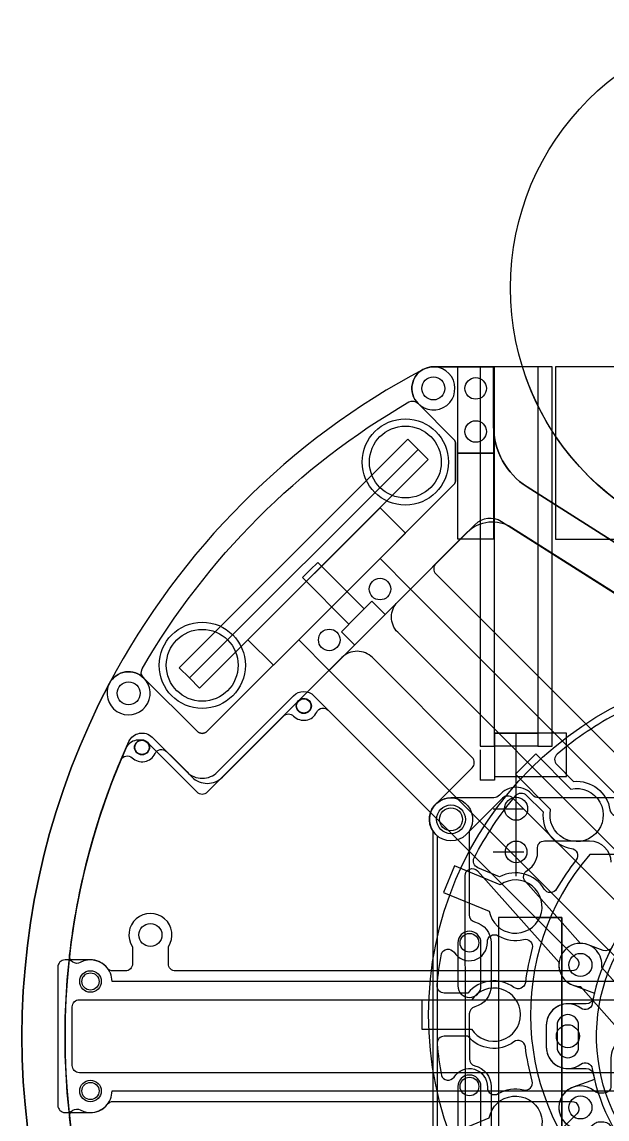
# Model space of a CAD drawing. Header units: inches. Extents: x 0 to 210, y 0 to 246.
# Drawn here: x 0 to 81.5, y 93.5 to 246.1 of the extents above; entities that cross this region are included whole.
import ezdxf

# ---------------------------------------------------------------- set-up
doc = ezdxf.new("R2010")
doc.units = ezdxf.units.IN
doc.header["$MEASUREMENT"] = 0
for name, color, linetype in [('2段目', 200, 'Continuous'), ('3段目', 1, 'Continuous'), ('omni wheel', 4, 'Continuous'), ('カバー', 6, 'Continuous'), ('カメラ', 7, 'Continuous'), ('ドリブラー', 4, 'Continuous'), ('ボール', 60, 'Continuous'), ('ボールセンサ', 30, 'Continuous'), ('モーター', 1, 'Continuous'), ('基板', 4, 'Continuous'), ('穴', 3, 'Continuous'), ('部品', 2, 'Continuous')]:
    doc.layers.add(name, color=color, linetype=linetype)

msp = doc.modelspace()

# ---------------------------------------------------------------- linework, layer by layer
for points in [[(12.2, 55.87, -0.248358), (12.2, 154.13, -0.504614), (16.97, 154.84), (24.39, 147.43, 0.414214), (25.8, 147.43), (44.19, 165.81), (60.09, 181.71, 0.198912), (60.38, 182.42), (60.38, 187.39, 0.198912), (60.09, 188.1), (55.16, 193.03, -0.256038), (54.35, 195.79, -0.351932), (57.28, 198.15), (65.67, 198.15), (65.67, 189.9, 0.2569), (70.32, 181.45), (82.55, 173.7, 0.142184)], [(94.92, 160.12, 0.414214), (95.92, 161.12), (95.92, 162.45, 0.231089), (95.53, 163.24, -0.200929), (94.4, 165.26, 0.380845), (93.41, 166.15), (83.55, 166.15, -0.142184), (83.01, 166.3), (66.77, 176.6, 0.351024), (63.05, 176.18), (57.62, 170.76, 0.414214), (57.62, 169.35), (94.21, 132.76, 0.668179), (95.92, 133.47), (95.92, 153.12, 0.414214), (94.92, 154.12), (90, 154.12, -1), (90, 160.12), (94.92, 160.12)]]:
    msp.add_lwpolyline(points, format="xyb")
for points in [[(85.76, 114.08, 0.231089), (86.55, 114.46, -0.329142), (89.98, 115.42, 0.295388), (91.04, 115.65), (95.63, 120.23, 0.198912), (95.92, 120.94), (95.92, 124.98, 0.198912), (95.63, 125.69), (54.09, 167.23), (42.77, 155.91), (84.31, 114.37, 0.198912), (85.02, 114.08)], [(14.39, 114.08), (12.69, 114.08, -0.231089), (11.91, 114.46, 0.366396), (8.11, 115.26, -0.606623), (6.64, 116.25, -0.071214), (13.75, 143.39, -0.522233), (15.35, 143.74, 0.507276), (18.53, 144.33, -0.517638), (20.13, 144.61), (23.68, 141.06, 0.414214), (27.93, 141.06), (36.41, 149.55, -0.414214), (37.82, 149.55, 0.517638), (41.04, 150.1, -0.517638), (42.65, 150.38), (77.24, 115.79, -0.668179), (76.53, 114.08), (21.39, 114.08, -0.414214), (20.39, 115.08), (20.39, 117.44, 1.863325), (15.39, 117.44), (15.39, 115.08, -0.414214)], [(7, 100.92), (7, 109.08, -0.414214), (8, 110.08), (90.46, 110.08, -0.414214), (91.46, 109.08), (91.46, 100.92, -0.414214), (90.46, 99.92), (8, 99.92, -0.414214)], [(8.74, 81.87, -0.030497), (6.64, 93.75, -0.606623), (8.11, 94.74, 0.366396), (11.91, 95.53, -0.231089), (12.69, 95.92), (76.53, 95.92, -0.668179), (77.24, 94.21), (42.65, 59.62, -0.517638), (41.04, 59.9, 0.517638), (37.82, 60.45, -0.414214), (36.41, 60.45), (27.93, 68.94, 0.414214), (23.68, 68.94), (20.13, 65.39, -0.517638), (18.53, 65.67, 0.507276), (15.35, 66.26, -0.522233), (13.75, 66.61, -0.022749), (10.64, 75.06, -0.424715), (11.32, 76.32), (16.96, 77.89, 1.863325), (15.62, 82.71), (9.98, 81.14, -0.424715)]]:
    msp.add_lwpolyline(points, format="xyb", close=True)
at = {"layer": '2段目'}
for points in [[(82.55, 173.7), (70.32, 181.45, -0.2569), (65.67, 189.9), (65.67, 198.15), (57.28, 198.15, 0.351932), (54.35, 195.79, 0.256038), (55.16, 193.03), (60.09, 188.1, -0.198912), (60.38, 187.39), (60.38, 182.42, -0.198912), (60.09, 181.71), (44.19, 165.81), (25.8, 147.43, -0.414214), (24.39, 147.43), (16.97, 154.84, 0.504614), (12.2, 154.13, 0.248358), (12.2, 55.87, 0.504614)], [(91.5, 109.99), (91.5, 114.96), (68.34, 138.13, 0.414214), (66.92, 138.13), (61.85, 133.06, -1), (57.61, 137.3), (62.68, 142.37, 0.414214), (62.68, 143.78), (48.79, 157.68, 0.414214), (44.54, 157.68), (25.8, 138.94, -0.414214), (24.39, 138.94), (17.7, 145.63, 0.526966), (14.45, 145.03, 0.211181), (14.45, 64.97, 0.526966)]]:
    msp.add_lwpolyline(points, format="xyb", dxfattribs=at)
msp.add_lwpolyline([(85.7, 127.84), (52.32, 161.21, -0.414214), (52.32, 165.46), (61.99, 175.13, -0.351024), (68.2, 175.81), (82.22, 166.92, 0.142184), (84.9, 166.15), (86.41, 166.15, -0.414214), (87.41, 165.15), (87.41, 128.54, -0.668179)], format="xyb", close=True, dxfattribs=at)
at = {"layer": '3段目'}
msp.add_line((65.8, 147.15), (71.8, 147.15), dxfattribs=at)
for points in [[(152.21, 77.03), (152.21, 132.89, 0.69748), (150.27, 138.18), (144.3, 138.18, -0.225269), (143.52, 138.54, 0.474624), (138.88, 138.54, -0.225269), (138.1, 138.18), (71.9, 138.18, -0.225269), (71.12, 138.54, 0.474624), (66.48, 138.54, -0.225269), (65.7, 138.18), (59.73, 138.18, 0.697483), (57.79, 132.89), (57.79, 77.03, 0.6885)], [(88.24, 106.14), (80.73, 114.58, 0.447214), (77.76, 117.92), (70.09, 126.54, -0.471802), (70.33, 128.07, 0.300901), (71.77, 131.04, -0.453632), (72.76, 132.18), (79, 132.18, -0.410454), (82, 129.22, 0.98723)], [(82, 98.08, -0.414214), (81, 97.08), (80.39, 97.08, -0.182676), (79.73, 97.33, 2.21525), (79.73, 92.83, -0.182676), (80.39, 93.08), (81, 93.08, -0.414214), (82, 92.08), (82, 77.79, -0.414214), (81, 76.79), (62.02, 76.79, 0.028297), (61.78, 77.03), (61.69, 127.33, -0.690214), (63.44, 128), (74.77, 115.26, 0.447214), (77.74, 111.92), (83.23, 105.75, -0.42751), (83.11, 104.31, 0.226005), (82, 101.98), (82, 98.08)]]:
    msp.add_lwpolyline(points, format="xyb", dxfattribs=at)
msp.add_lwpolyline([(67.31, 132.18), (67.31, 132.18)], close=True, dxfattribs=at)
for centre, radius in [((68.8, 136.65), 1.6), ((59.73, 135.18), 1.6), ((68.8, 130.65), 1.5), ((77.75, 114.92), 1.6), ((77.75, 95.08), 1.6)]:
    msp.add_circle(centre, radius, dxfattribs=at)
at = {"layer": 'omni wheel'}
msp.add_line((23.33, 154.85), (55.15, 186.67), dxfattribs=at)
for points in [[(23.33, 154.85), (21.91, 156.27), (53.73, 188.09), (55.15, 186.67), (56.56, 185.26), (24.74, 153.44)], [(53.38, 175), (35, 156.62), (31.46, 160.15), (49.85, 178.54)]]:
    msp.add_lwpolyline(points, close=True, dxfattribs=at)
for centre, radius in [((53.38, 184.9), 6), ((53.38, 184.9), 5), ((25.1, 156.62), 6), ((25.1, 156.62), 5)]:
    msp.add_circle(centre, radius, dxfattribs=at)
at = {"layer": 'カバー'}
for points in [[(55.87, 197.8, 0.150385), (12.2, 154.13, 2.015193), (16.92, 154.9, -0.347349), (16.74, 156.13, -0.130926), (53.87, 193.26, -0.347349), (55.1, 193.08, 2.015193)], [(49.23, 112.62), (12.54, 112.62, 0.414214), (9.54, 115.62), (6, 115.62, 0.414214), (5, 114.62), (5, 105), (5, 95.38, 0.414214), (6, 94.38), (9.54, 94.38, 0.414214), (12.54, 97.38), (49.23, 97.38), (85.91, 97.38, 0.414214), (88.91, 94.38), (92.46, 94.38, 0.414214), (93.46, 95.38), (93.46, 105), (93.46, 114.62, 0.414214), (92.46, 115.62), (88.91, 115.62, 0.414214), (85.91, 112.62)], [(49.23, 110.08), (90.46, 110.08, -0.414214), (91.46, 109.08), (91.46, 105), (91.46, 100.92, -0.414214), (90.46, 99.92), (49.23, 99.92), (8, 99.92, -0.414214), (7, 100.92), (7, 105), (7, 109.08, -0.414214), (8, 110.08)]]:
    msp.add_lwpolyline(points, format="xyb", close=True, dxfattribs=at)
for centre in [(9.54, 112.62), (9.54, 97.38)]:
    msp.add_circle(centre, 1.2, dxfattribs=at)
at = {"layer": 'カメラ'}
for points in [[(77.81, 108.89, 0.619201), (73, 106.5), (73, 103.5, 0.619201), (77.81, 101.11, -0.560348), (79.4, 100.48, 0.331688), (102.02, 79.17, -0.380901), (102.9, 78.18), (102.9, 72.18), (103.9, 72.18), (103.9, 80.02, -45.443544), (106.1, 80.02), (106.1, 72.18), (107.1, 72.18), (107.1, 78.18, -0.380901), (107.98, 79.17, 0.331688), (130.6, 100.48, -0.560348), (132.19, 101.11, 0.619201), (137, 103.5), (137, 106.5, 0.619201), (132.19, 108.89, -0.560348), (130.6, 109.52, 0.838991), (79.4, 109.52, -0.560348)], [(76, 102), (76, 102, 0.414214), (77.5, 103.5), (77.5, 106.5, 0.414214), (76, 108), (76, 108, 0.414214), (74.5, 106.5), (74.5, 103.5, 0.414214)]]:
    msp.add_lwpolyline(points, format="xyb", close=True, dxfattribs=at)
at = {"layer": 'ドリブラー'}
for p, q in [((71.8, 198.15), (65.8, 198.15)), ((68.8, 127.25), (68.8, 147.15)), ((71.8, 145.36), (65.8, 145.36)), ((63.8, 144.86), (63.79, 140.65)), ((65.61, 136.65), (69.87, 136.65)), ((65.61, 130.65), (69.87, 130.65))]:
    msp.add_line(p, q, dxfattribs=at)
for points in [[(63.8, 145.36), (65.8, 145.36), (65.8, 198.15), (63.8, 198.15)], [(71.8, 145.36), (73.8, 145.36), (73.8, 198.15), (71.8, 198.15)], [(74.3, 174.15), (93, 174.15), (93, 198.15), (74.3, 198.15)], [(65.8, 141.15), (75.8, 141.15), (75.8, 147.15), (65.8, 147.15)]]:
    msp.add_lwpolyline(points, close=True, dxfattribs=at)
msp.add_lwpolyline([(65.8, 144.86), (65.8, 140.65), (63.79, 140.65)], dxfattribs=at)
at = {"layer": 'ボール'}
msp.add_lwpolyline([(140, 197.15), (140, 197.15, -0.714286), (70, 197.15)], format="xyb", dxfattribs=at)
msp.add_circle((105, 209.15), 37, dxfattribs=at)
at = {"layer": 'ボールセンサ'}
for points in [[(87.53, 140.28, -0.397368), (85.81, 146.5), (84.55, 149.54, 0.439742), (83.16, 150.04, 0.055053), (74.52, 144.26, 0.439742), (74.45, 142.79), (76.78, 140.46, -0.397368), (81.86, 136.49, 0.57193), (83.46, 135.85, -0.034627), (87.51, 138.56, 0.57193)], [(73.6, 136.57), (68.72, 141.45), (71.55, 144.28), (76.43, 139.4, -3.406438)], [(72.72, 125.47, 0.397368), (66.5, 127.19), (63.46, 128.45, -0.439742), (62.96, 129.84, -0.055053), (68.74, 138.48, -0.439742), (70.21, 138.55), (72.54, 136.22, 0.397368), (76.51, 131.14, -0.57193), (77.15, 129.54, 0.034627), (74.44, 125.49, -0.57193)], [(130.94, 130.29), (79.06, 130.29, 2.177739)], [(66.59, 126.08), (60.21, 128.72), (58.68, 125.02), (65.06, 122.38, 3.406438)], [(60.15, 116.71, 0.774858), (64.79, 118.09, -0.593445), (66.3, 118.99, 0.19651), (69.82, 118.47, -0.57193), (71.03, 117.24, 0.034617), (70.08, 112.46, -0.57193), (68.49, 111.79, 0.397368), (62.09, 111), (58.8, 111, -0.439742), (57.8, 112.09, -0.023367), (58.39, 116.47, -0.58577)], [(62.59, 110), (55.69, 110), (55.69, 106), (62.59, 106, 3.406438)], [(60.15, 99.29, -0.774858), (64.79, 97.91, 0.593445), (66.3, 97.01, -0.19651), (69.82, 97.53, 0.57193), (71.03, 98.76, -0.034617), (70.08, 103.54, 0.57193), (68.49, 104.21, -0.397368), (62.09, 105), (58.8, 105, 0.439742), (57.8, 103.91, 0.023367), (58.39, 99.53, 0.58577)], [(66.59, 89.92), (60.21, 87.28), (58.68, 90.98), (65.06, 93.62, -3.406438)]]:
    msp.add_lwpolyline(points, format="xyb", close=True, dxfattribs=at)
for centre, radius in [((105, 108), 48.38), ((62.3, 118), 1.3), ((62.3, 98), 1.3)]:
    msp.add_circle(centre, radius, dxfattribs=at)
at = {"layer": 'モーター'}
msp.add_lwpolyline([(48.43, 161.57), (54.09, 167.23), (98.35, 122.96), (92.7, 117.3), (87.04, 111.65), (42.77, 155.91), (48.43, 161.57), (42.77, 155.91), (38.53, 160.15), (44.19, 165.81), (49.85, 171.47), (54.09, 167.23)], close=True, dxfattribs=at)
for points in [[(45.53, 162.35), (39.06, 168.82), (40.12, 169.88), (40.12, 169.88), (40.12, 169.88), (41.18, 170.94), (47.65, 164.47)], [(46.31, 159.45), (45.6, 160.15), (44.47, 161.28), (46.59, 163.41), (48.72, 165.53), (49.85, 164.4), (50.55, 163.69)]]:
    msp.add_lwpolyline(points, dxfattribs=at)
at = {"layer": '基板'}
msp.add_lwpolyline([(75.16, 88.49), (71.62, 88.49, 0.198912), (71.44, 88.42), (40.65, 57.62, -0.414214), (37.82, 57.62), (27.22, 68.23, 0.414214), (22.98, 68.23), (18.13, 63.39, -0.523448), (14.9, 63.98, -0.216949), (14.9, 146.02, -0.523448), (18.13, 146.61), (22.98, 141.77, 0.414214), (27.22, 141.77), (37.82, 152.38, -0.414214), (40.65, 152.38), (71.44, 121.58, 0.198912), (71.62, 121.51), (75.16, 121.51)], format="xyb", close=True, dxfattribs=at)
msp.add_lwpolyline([(66.36, 88.49), (75.16, 88.49), (75.16, 121.51), (66.36, 121.51)], close=True, dxfattribs=at)
for centre in [(39.24, 150.96), (16.72, 145.2)]:
    msp.add_circle(centre, 1, dxfattribs=at)
at = {"layer": '穴'}
for centre, radius in [((57.28, 195.15), 1.6), ((63.17, 195.15), 1.5), ((63.17, 189.15), 1.5), ((49.85, 167.22), 1.5), ((42.78, 160.15), 1.5), ((14.85, 152.72), 1.6), ((39.24, 150.96), 1.05), ((16.72, 145.2), 1.05), ((59.73, 135.18), 1.6), ((17.89, 119.09), 1.6), ((9.54, 112.62), 1.5), ((9.54, 97.38), 1.5)]:
    msp.add_circle(centre, radius, dxfattribs=at)
at = {"layer": '部品'}
msp.add_line((65.67, 198.15), (60.67, 198.15), dxfattribs=at)
for points in [[(65.67, 186.15), (60.67, 186.15), (60.67, 186.15), (60.67, 198.15), (65.67, 198.15)], [(65.67, 174.15), (60.67, 174.15), (60.67, 174.15), (60.67, 186.15), (65.67, 186.15)]]:
    msp.add_lwpolyline(points, close=True, dxfattribs=at)
for points in [[(63.04, 100.9, -0.342209), (65.3, 98), (65.3, 92, -0.340409), (63.06, 89.1, 0.340916), (62.32, 88.13), (62.34, 76.37, -1.79163), (57.23, 76.36), (57.23, 133.52, -1.861295), (62.24, 133.52), (62.26, 121.88, 0.344322), (63.02, 120.91, -0.34483), (65.3, 118), (65.3, 112, -0.343028), (63.04, 109.09, 0.343536), (62.28, 108.12), (62.29, 101.87, 0.341702)], [(63.9, 112), (63.9, 118, 1), (60.7, 118), (60.7, 112, 1)], [(60.7, 98), (60.7, 92, 1), (63.9, 92), (63.9, 98, 1)]]:
    msp.add_lwpolyline(points, format="xyb", close=True, dxfattribs=at)
msp.add_lwpolyline([(82.15, 117.41, -0.371258), (80.93, 116.95), (78.83, 117.72, 1.00969), (76.72, 112.1), (79.7, 111.01, 0.007078), (79.54, 110.3, -0.355329), (78.56, 109.5), (76, 109.5, 0.414214), (73, 106.5), (73, 103.5, 0.414214), (76, 100.5), (78.56, 100.5, -0.355329), (79.54, 99.7, 0.007078), (79.7, 98.99), (76.72, 97.9, 1.00969), (78.83, 92.28)], format="xyb", dxfattribs=at)
for centre, radius in [((59.73, 135.18), 2), ((77.75, 114.92), 1.6), ((76, 105), 1.6), ((77.75, 95.08), 1.6)]:
    msp.add_circle(centre, radius, dxfattribs=at)

doc.saveas('drawing.dxf')
